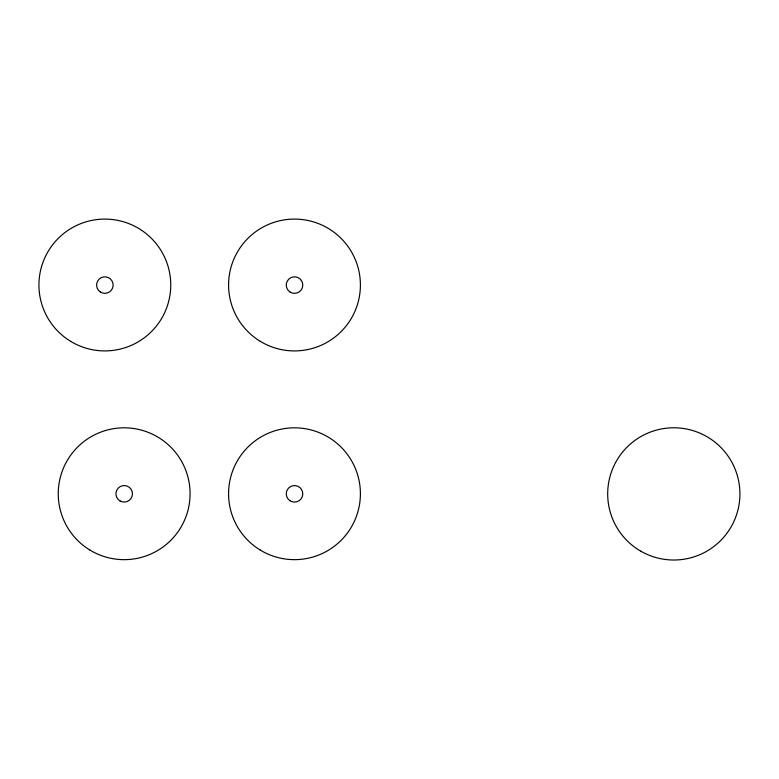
<?xml version="1.0" encoding="UTF-8"?>
<svg xmlns="http://www.w3.org/2000/svg" width="779" height="779" viewBox="0 0 779 779"><rect width="100%" height="100%" fill="white"/><g stroke="black" fill="none" stroke-linecap="round" stroke-linejoin="round"><path stroke-width="1.17" d="M70.587 341.309A65.913 65.913 0 0 0 170.737 286.516A65.913 65.913 0 0 0 73.207 227.176A65.913 65.913 0 0 0 70.587 341.309M100.355 292.008A8.267 8.267 0 0 0 113.121 285.533A8.267 8.267 0 0 0 101.134 277.714A8.267 8.267 0 0 0 100.355 292.008M260.235 341.309A65.913 65.913 0 0 0 360.385 286.516A65.913 65.913 0 0 0 262.854 227.176A65.913 65.913 0 0 0 260.235 341.309M290.002 292.008A8.267 8.267 0 0 0 302.768 285.533A8.267 8.267 0 0 0 290.781 277.714A8.267 8.267 0 0 0 290.002 292.008M260.235 550.052A65.913 65.913 0 0 0 360.385 495.259A65.913 65.913 0 0 0 262.854 435.909A65.913 65.913 0 0 0 260.235 550.052M290.002 500.741A8.267 8.267 0 0 0 302.768 494.266A8.267 8.267 0 0 0 290.781 486.447A8.267 8.267 0 0 0 290.002 500.741M640.747 551.162A66.118 66.118 0 0 0 739.923 493.905A66.118 66.118 0 0 0 640.747 436.639A66.118 66.118 0 0 0 640.747 551.162M89.906 550.052A65.913 65.913 0 0 0 190.066 495.259A65.913 65.913 0 0 0 92.535 435.909A65.913 65.913 0 0 0 89.906 550.052M120.024 500.955A8.267 8.267 0 0 0 132.459 493.867A8.267 8.267 0 0 0 120.102 486.641A8.267 8.267 0 0 0 120.024 500.955"/></g></svg>
